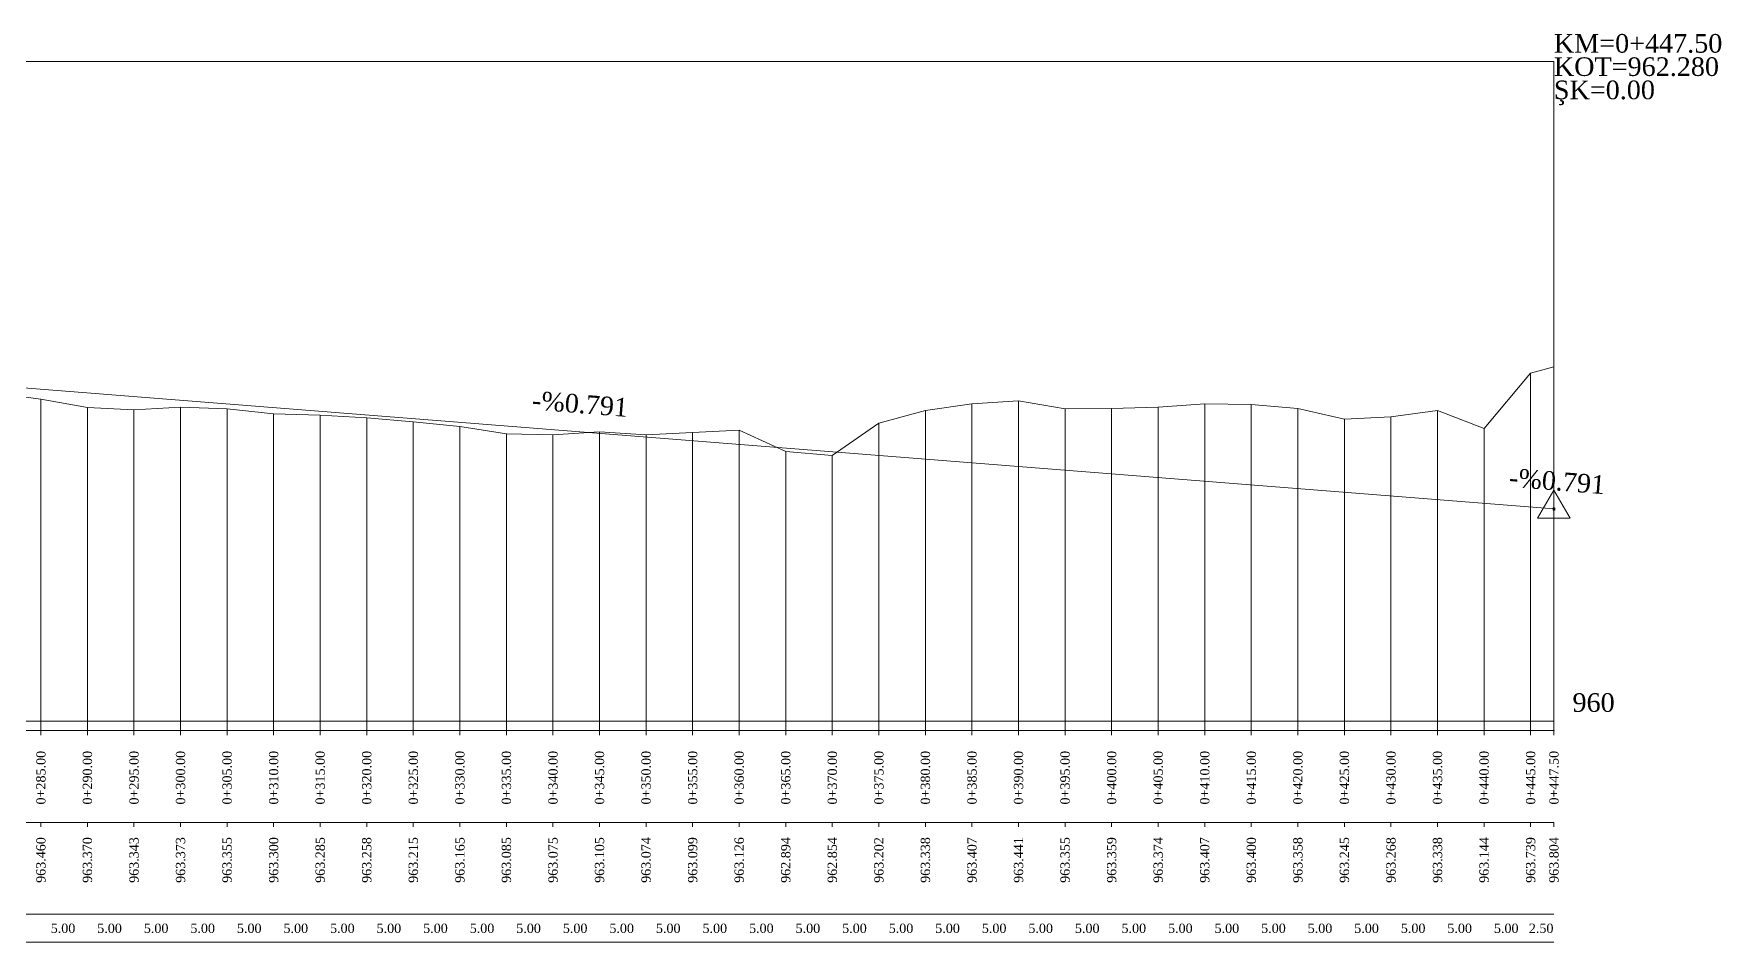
# Model space of a CAD drawing. Header units: metres. Extents: x 478603 to 489313, y 4282657 to 4289463.
# Drawn here: x 484374.3 to 484555.6, y 4283565.1 to 4283662.6 of the extents above; entities that cross this region are included whole.
import ezdxf

# ---------------------------------------------------------------- set-up
doc = ezdxf.new("R2010")
doc.units = ezdxf.units.M
for name, color, linetype, lineweight in [('PL_SEMBOL', 7, 'Continuous', 0), ('PR_ALINMAN', 1, 'Continuous', 0), ('PR_ENK_ARAMESAFE', 5, 'Continuous', 0), ('PR_ENK_EKSEN1', 5, 'Continuous', 0), ('PR_ENK_EKSEN1D', 1, 'Continuous', 0), ('PR_ENK_KM', 18, 'Continuous', 0), ('PR_ENK_Z', 96, 'Continuous', 0), ('PR_KIYAS', 153, 'Continuous', 0), ('PR_OLCEK', 1, 'Continuous', 0), ('PR_PROFIL', 153, 'Continuous', 0)]:
    doc.layers.add(name, color=color, linetype=linetype, lineweight=lineweight)
doc.styles.get("Standard").update_dxf_attribs({"font": 'times.ttf'})

# ---------------------------------------------------------------- blocks, each defined once
blk = doc.blocks.new('3')
at = {"layer": 'PL_SEMBOL'}
for p, q in [((0, 2), (-1.75, -1)), ((1.75, -1), (0, 2)), ((0.125, 0.125), (-0.125, -0.125)), ((-0.125, 0.125), (0.125, -0.125)), ((-1.75, -1), (1.75, -1))]:
    blk.add_line(p, q, dxfattribs=at)

msp = doc.modelspace()

# ---------------------------------------------------------------- linework, layer by layer
at = {"layer": 'PR_ALINMAN'}
for p in [(484327.72, 4283628.2), (484537.6, 4283611.6)]:
    msp.add_line(p, (484537.6, 4283611.6), dxfattribs=at)
at = {"layer": 'PR_ENK_EKSEN1'}
for p, q in [((484530.1, 4283620.24), (484535.1, 4283626.19)), ((484535.1, 4283626.19), (484537.6, 4283626.84)), ((484370.1, 4283624.05), (484375.1, 4283623.4)), ((484375.1, 4283623.4), (484380.1, 4283622.5)), ((484380.1, 4283622.5), (484385.1, 4283622.23)), ((484385.1, 4283622.23), (484390.1, 4283622.53)), ((484390.1, 4283622.53), (484395.1, 4283622.35)), ((484395.1, 4283622.35), (484400.1, 4283621.8)), ((484470.1, 4283622.18), (484475.1, 4283622.87)), ((484475.1, 4283622.87), (484480.1, 4283623.21)), ((484480.1, 4283623.21), (484485.1, 4283622.35)), ((484485.1, 4283622.35), (484490.1, 4283622.39)), ((484490.1, 4283622.39), (484495.1, 4283622.54)), ((484495.1, 4283622.54), (484500.1, 4283622.87)), ((484500.1, 4283622.87), (484505.1, 4283622.8)), ((484505.1, 4283622.8), (484510.1, 4283622.38)), ((484510.1, 4283622.38), (484515.1, 4283621.25)), ((484400.1, 4283621.8), (484405.1, 4283621.65)), ((484405.1, 4283621.65), (484410.1, 4283621.38)), ((484410.1, 4283621.38), (484415.1, 4283620.95)), ((484415.1, 4283620.95), (484420.1, 4283620.45)), ((484460.1, 4283617.34), (484465.1, 4283620.82)), ((484465.1, 4283620.82), (484470.1, 4283622.18)), ((484515.1, 4283621.25), (484520.1, 4283621.48)), ((484520.1, 4283621.48), (484525.1, 4283622.18)), ((484525.1, 4283622.18), (484530.1, 4283620.24)), ((484420.1, 4283620.45), (484425.1, 4283619.65)), ((484425.1, 4283619.65), (484430.1, 4283619.55)), ((484430.1, 4283619.55), (484435.1, 4283619.86)), ((484435.1, 4283619.86), (484440.1, 4283619.54)), ((484440.1, 4283619.54), (484445.1, 4283619.79)), ((484445.1, 4283619.79), (484450.1, 4283620.06)), ((484450.1, 4283620.06), (484455.1, 4283617.75)), ((484455.1, 4283617.75), (484460.1, 4283617.34))]:
    msp.add_line(p, q, dxfattribs=at)
at = {"layer": 'PR_ENK_EKSEN1D'}
for p, q in [((484535.1, 4283587.8), (484535.1, 4283626.19)), ((484537.6, 4283587.8), (484537.6, 4283626.84)), ((484375.1, 4283587.8), (484375.1, 4283623.4)), ((484380.1, 4283587.8), (484380.1, 4283622.5)), ((484390.1, 4283587.8), (484390.1, 4283622.53)), ((484395.1, 4283587.8), (484395.1, 4283622.35)), ((484475.1, 4283587.8), (484475.1, 4283622.87)), ((484480.1, 4283587.8), (484480.1, 4283623.21)), ((484485.1, 4283587.8), (484485.1, 4283622.35)), ((484490.1, 4283587.8), (484490.1, 4283622.39)), ((484495.1, 4283587.8), (484495.1, 4283622.54)), ((484500.1, 4283587.8), (484500.1, 4283622.87)), ((484505.1, 4283587.8), (484505.1, 4283622.8)), ((484510.1, 4283587.8), (484510.1, 4283622.38)), ((484385.1, 4283587.8), (484385.1, 4283622.23)), ((484400.1, 4283587.8), (484400.1, 4283621.8)), ((484405.1, 4283587.8), (484405.1, 4283621.65)), ((484410.1, 4283587.8), (484410.1, 4283621.38)), ((484415.1, 4283587.8), (484415.1, 4283620.95)), ((484465.1, 4283587.8), (484465.1, 4283620.82)), ((484470.1, 4283587.8), (484470.1, 4283622.18)), ((484515.1, 4283587.8), (484515.1, 4283621.25)), ((484520.1, 4283587.8), (484520.1, 4283621.48)), ((484525.1, 4283587.8), (484525.1, 4283622.18)), ((484420.1, 4283587.8), (484420.1, 4283620.45)), ((484425.1, 4283587.8), (484425.1, 4283619.65)), ((484430.1, 4283587.8), (484430.1, 4283619.55)), ((484435.1, 4283587.8), (484435.1, 4283619.86)), ((484440.1, 4283587.8), (484440.1, 4283619.54)), ((484445.1, 4283587.8), (484445.1, 4283619.79)), ((484450.1, 4283587.8), (484450.1, 4283620.06)), ((484530.1, 4283587.8), (484530.1, 4283620.24)), ((484455.1, 4283587.8), (484455.1, 4283617.75)), ((484460.1, 4283587.8), (484460.1, 4283617.34))]:
    msp.add_line(p, q, dxfattribs=at)
at = {"layer": 'PR_KIYAS'}
msp.add_line((484090.1, 4283588.8), (484537.6, 4283588.8), dxfattribs=at)
at = {"layer": 'PR_OLCEK'}
msp.add_point((484537.6, 4283587.8, 959.9), dxfattribs=at)
at = {"layer": 'PR_PROFIL'}
for p, q in [((484090.1, 4283659.64), (484537.6, 4283659.64)), ((484537.6, 4283587.8), (484537.6, 4283659.64)), ((484070.1, 4283587.8), (484537.6, 4283587.8)), ((484375.1, 4283587.3), (484375.1, 4283587.8)), ((484380.1, 4283587.3), (484380.1, 4283587.8)), ((484385.1, 4283587.3), (484385.1, 4283587.8)), ((484390.1, 4283587.3), (484390.1, 4283587.8)), ((484395.1, 4283587.3), (484395.1, 4283587.8)), ((484400.1, 4283587.3), (484400.1, 4283587.8)), ((484405.1, 4283587.3), (484405.1, 4283587.8)), ((484410.1, 4283587.3), (484410.1, 4283587.8)), ((484415.1, 4283587.3), (484415.1, 4283587.8)), ((484420.1, 4283587.3), (484420.1, 4283587.8)), ((484425.1, 4283587.3), (484425.1, 4283587.8)), ((484430.1, 4283587.3), (484430.1, 4283587.8)), ((484435.1, 4283587.3), (484435.1, 4283587.8)), ((484440.1, 4283587.3), (484440.1, 4283587.8)), ((484445.1, 4283587.3), (484445.1, 4283587.8)), ((484450.1, 4283587.3), (484450.1, 4283587.8)), ((484455.1, 4283587.3), (484455.1, 4283587.8)), ((484460.1, 4283587.3), (484460.1, 4283587.8)), ((484465.1, 4283587.3), (484465.1, 4283587.8)), ((484470.1, 4283587.3), (484470.1, 4283587.8)), ((484475.1, 4283587.3), (484475.1, 4283587.8)), ((484480.1, 4283587.3), (484480.1, 4283587.8)), ((484485.1, 4283587.3), (484485.1, 4283587.8)), ((484490.1, 4283587.3), (484490.1, 4283587.8)), ((484495.1, 4283587.3), (484495.1, 4283587.8)), ((484500.1, 4283587.3), (484500.1, 4283587.8)), ((484505.1, 4283587.3), (484505.1, 4283587.8)), ((484510.1, 4283587.3), (484510.1, 4283587.8)), ((484515.1, 4283587.3), (484515.1, 4283587.8)), ((484520.1, 4283587.3), (484520.1, 4283587.8)), ((484525.1, 4283587.3), (484525.1, 4283587.8)), ((484530.1, 4283587.3), (484530.1, 4283587.8)), ((484535.1, 4283587.3), (484535.1, 4283587.8)), ((484537.6, 4283587.3), (484537.6, 4283587.8)), ((484070.1, 4283577.93), (484537.6, 4283577.93)), ((484375.1, 4283577.43), (484375.1, 4283577.93)), ((484380.1, 4283577.43), (484380.1, 4283577.93)), ((484385.1, 4283577.43), (484385.1, 4283577.93)), ((484390.1, 4283577.43), (484390.1, 4283577.93)), ((484395.1, 4283577.43), (484395.1, 4283577.93)), ((484400.1, 4283577.43), (484400.1, 4283577.93)), ((484405.1, 4283577.43), (484405.1, 4283577.93)), ((484410.1, 4283577.43), (484410.1, 4283577.93)), ((484415.1, 4283577.43), (484415.1, 4283577.93)), ((484420.1, 4283577.43), (484420.1, 4283577.93)), ((484425.1, 4283577.43), (484425.1, 4283577.93)), ((484430.1, 4283577.43), (484430.1, 4283577.93)), ((484435.1, 4283577.43), (484435.1, 4283577.93)), ((484440.1, 4283577.43), (484440.1, 4283577.93)), ((484445.1, 4283577.43), (484445.1, 4283577.93)), ((484450.1, 4283577.43), (484450.1, 4283577.93)), ((484455.1, 4283577.43), (484455.1, 4283577.93)), ((484460.1, 4283577.43), (484460.1, 4283577.93)), ((484465.1, 4283577.43), (484465.1, 4283577.93)), ((484470.1, 4283577.43), (484470.1, 4283577.93)), ((484475.1, 4283577.43), (484475.1, 4283577.93)), ((484480.1, 4283577.43), (484480.1, 4283577.93)), ((484485.1, 4283577.43), (484485.1, 4283577.93)), ((484490.1, 4283577.43), (484490.1, 4283577.93)), ((484495.1, 4283577.43), (484495.1, 4283577.93)), ((484500.1, 4283577.43), (484500.1, 4283577.93)), ((484505.1, 4283577.43), (484505.1, 4283577.93)), ((484510.1, 4283577.43), (484510.1, 4283577.93)), ((484515.1, 4283577.43), (484515.1, 4283577.93)), ((484520.1, 4283577.43), (484520.1, 4283577.93)), ((484525.1, 4283577.43), (484525.1, 4283577.93)), ((484530.1, 4283577.43), (484530.1, 4283577.93)), ((484535.1, 4283577.43), (484535.1, 4283577.93)), ((484537.6, 4283577.43), (484537.6, 4283577.93)), ((484070.1, 4283568.05), (484537.6, 4283568.05)), ((484070.1, 4283565.05), (484537.6, 4283565.05))]:
    msp.add_line(p, q, dxfattribs=at)

# ---------------------------------------------------------------- block references
at = {"layer": 'PR_ALINMAN'}
msp.add_blockref('3', (484537.6, 4283611.6), dxfattribs=at)

# ---------------------------------------------------------------- texts
for s, p in [('KM=0+447.50', (484537.6, 4283660.6)), ('KOT=962.280', (484537.6, 4283658.1)), ('ŞK=0.00', (484537.6, 4283655.6))]:
    msp.add_text(s, height=2, dxfattribs=at).set_placement(p)
for p in [(484427.79, 4283622.29), (484532.73, 4283613.99)]:
    msp.add_text('-%0.791', height=2, rotation=355.4784, dxfattribs=at).set_placement(p)
at = {"layer": 'PR_ENK_ARAMESAFE'}
for s, p in [('5.00', (484376.16, 4283566.05)), ('5.00', (484381.16, 4283566.05)), ('5.00', (484386.16, 4283566.05)), ('5.00', (484391.16, 4283566.05)), ('5.00', (484396.16, 4283566.05)), ('5.00', (484401.16, 4283566.05)), ('5.00', (484406.16, 4283566.05)), ('5.00', (484411.16, 4283566.05)), ('5.00', (484416.16, 4283566.05)), ('5.00', (484421.16, 4283566.05)), ('5.00', (484426.16, 4283566.05)), ('5.00', (484431.16, 4283566.05)), ('5.00', (484436.16, 4283566.05)), ('5.00', (484441.16, 4283566.05)), ('5.00', (484446.16, 4283566.05)), ('5.00', (484451.16, 4283566.05)), ('5.00', (484456.16, 4283566.05)), ('5.00', (484461.16, 4283566.05)), ('5.00', (484466.16, 4283566.05)), ('5.00', (484471.16, 4283566.05)), ('5.00', (484476.16, 4283566.05)), ('5.00', (484481.16, 4283566.05)), ('5.00', (484486.16, 4283566.05)), ('5.00', (484491.16, 4283566.05)), ('5.00', (484496.16, 4283566.05)), ('5.00', (484501.16, 4283566.05)), ('5.00', (484506.16, 4283566.05)), ('5.00', (484511.16, 4283566.05)), ('5.00', (484516.16, 4283566.05)), ('5.00', (484521.16, 4283566.05)), ('5.00', (484526.16, 4283566.05)), ('5.00', (484531.16, 4283566.05)), ('2.50', (484534.91, 4283566.05))]:
    msp.add_text(s, height=1, dxfattribs=at).set_placement(p)
at = {"layer": 'PR_ENK_KM'}
for s, p in [('  0+285.00', (484375.6, 4283579.09)), ('  0+290.00', (484380.6, 4283579.09)), ('  0+295.00', (484385.6, 4283579.09)), ('  0+300.00', (484390.6, 4283579.09)), ('  0+305.00', (484395.6, 4283579.09)), ('  0+310.00', (484400.6, 4283579.09)), ('  0+315.00', (484405.6, 4283579.09)), ('  0+320.00', (484410.6, 4283579.09)), ('  0+325.00', (484415.6, 4283579.09)), ('  0+330.00', (484420.6, 4283579.09)), ('  0+335.00', (484425.6, 4283579.09)), ('  0+340.00', (484430.6, 4283579.09)), ('  0+345.00', (484435.6, 4283579.09)), ('  0+350.00', (484440.6, 4283579.09)), ('  0+355.00', (484445.6, 4283579.09)), ('  0+360.00', (484450.6, 4283579.09)), ('  0+365.00', (484455.6, 4283579.09)), ('  0+370.00', (484460.6, 4283579.09)), ('  0+375.00', (484465.6, 4283579.09)), ('  0+380.00', (484470.6, 4283579.09)), ('  0+385.00', (484475.6, 4283579.09)), ('  0+390.00', (484480.6, 4283579.09)), ('  0+395.00', (484485.6, 4283579.09)), ('  0+400.00', (484490.6, 4283579.09)), ('  0+405.00', (484495.6, 4283579.09)), ('  0+410.00', (484500.6, 4283579.09)), ('  0+415.00', (484505.6, 4283579.09)), ('  0+420.00', (484510.6, 4283579.09)), ('  0+425.00', (484515.6, 4283579.09)), ('  0+430.00', (484520.6, 4283579.09)), ('  0+435.00', (484525.6, 4283579.09)), ('  0+440.00', (484530.6, 4283579.09)), ('  0+445.00', (484535.6, 4283579.09)), ('  0+447.50', (484538.1, 4283579.09))]:
    msp.add_text(s, height=1, rotation=90, dxfattribs=at).set_placement(p)
at = {"layer": 'PR_ENK_Z'}
for s, p in [('963.460', (484375.6, 4283571.43)), ('963.370', (484380.6, 4283571.43)), ('963.343', (484385.6, 4283571.43)), ('963.373', (484390.6, 4283571.43)), ('963.355', (484395.6, 4283571.43)), ('963.300', (484400.6, 4283571.43)), ('963.285', (484405.6, 4283571.43)), ('963.258', (484410.6, 4283571.43)), ('963.215', (484415.6, 4283571.43)), ('963.165', (484420.6, 4283571.43)), ('963.085', (484425.6, 4283571.43)), ('963.075', (484430.6, 4283571.43)), ('963.105', (484435.6, 4283571.43)), ('963.074', (484440.6, 4283571.43)), ('963.099', (484445.6, 4283571.43)), ('963.126', (484450.6, 4283571.43)), ('962.894', (484455.6, 4283571.43)), ('962.854', (484460.6, 4283571.43)), ('963.202', (484465.6, 4283571.43)), ('963.338', (484470.6, 4283571.43)), ('963.407', (484475.6, 4283571.43)), ('963.441', (484480.6, 4283571.43)), ('963.355', (484485.6, 4283571.43)), ('963.359', (484490.6, 4283571.43)), ('963.374', (484495.6, 4283571.43)), ('963.407', (484500.6, 4283571.43)), ('963.400', (484505.6, 4283571.43)), ('963.358', (484510.6, 4283571.43)), ('963.245', (484515.6, 4283571.43)), ('963.268', (484520.6, 4283571.43)), ('963.338', (484525.6, 4283571.43)), ('963.144', (484530.6, 4283571.43)), ('963.739', (484535.6, 4283571.43)), ('963.804', (484538.1, 4283571.43))]:
    msp.add_text(s, height=1, rotation=90, dxfattribs=at).set_placement(p)
at = {"layer": 'PR_PROFIL'}
msp.add_text('960', height=2, dxfattribs=at).set_placement((484539.6, 4283589.8))

doc.saveas('drawing.dxf')
